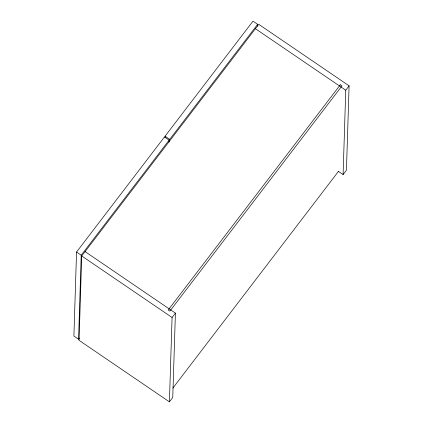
<?xml version="1.0" encoding="UTF-8"?>
<svg xmlns="http://www.w3.org/2000/svg" width="423" height="423" viewBox="0 0 423 423"><rect width="100%" height="100%" fill="white"/><g stroke="black" fill="none" stroke-linecap="round" stroke-linejoin="round"><path stroke-width="0.63" d="M169.057 142.117L169.121 140.15L164.468 136.978L76.542 252.039L73.903 336.058L78.556 339.225L79.355 338.183M78.556 339.225L81.2 255.206L169.121 140.15M338.204 171.23L343.101 174.567L346.448 170.189L349.097 85.832L258.754 24.323L81.729 255.984L79.08 340.341L169.422 401.85L172.764 397.472L175.413 313.115L85.071 251.606M165.018 137.523L165.055 136.206L252.98 21.15L257.633 24.317L257.57 26.289M169.649 141.345L169.713 139.379L257.633 24.317M169.422 401.85L172.071 317.493L175.413 313.115M343.101 174.567L345.755 90.21L349.097 85.832M172.843 388.113L338.532 171.289M255.413 28.701L345.755 90.21M165.055 136.206L169.713 139.379M76.542 252.039L81.2 255.206M81.729 255.984L172.071 317.493M340.341 84.764L168.232 309.99L169.877 311.106L341.985 85.88L340.341 84.764"/></g></svg>
